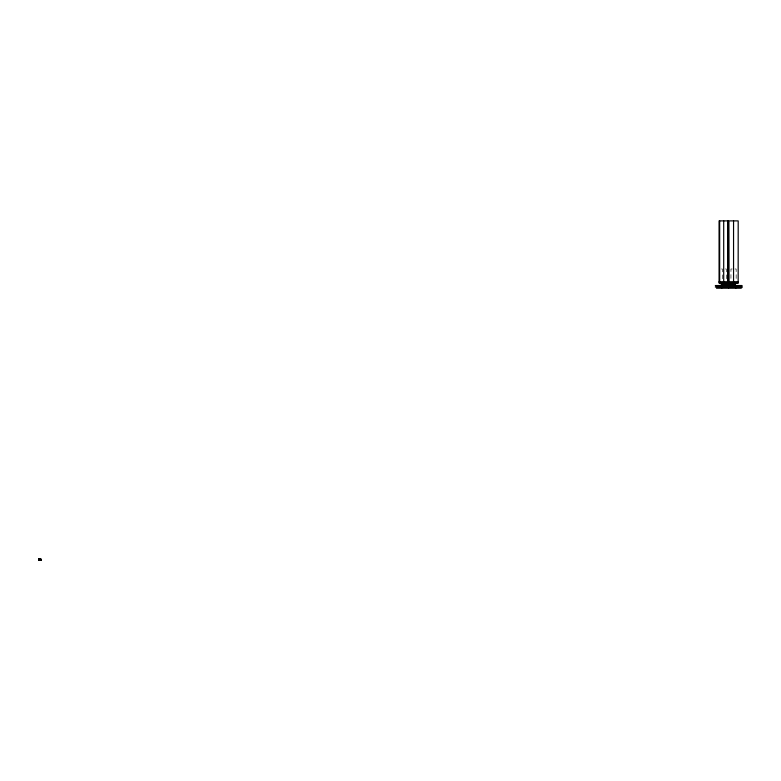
<?xml version="1.0" encoding="UTF-8"?>
<svg xmlns="http://www.w3.org/2000/svg" width="781" height="781" viewBox="0 0 781 781"><rect width="100%" height="100%" fill="white"/><g stroke="black" fill="none" stroke-linecap="round" stroke-linejoin="round"><path stroke-width="0.59" stroke-dasharray="3.9 2.93" d="M721.439 268.986L722.396 268.986L722.396 282.263M725.344 268.986L726.301 268.986L726.301 279.852M732.246 268.986L730.948 268.986L730.948 279.852M734.97 268.986L736.151 268.986L736.151 282.263"/><path stroke-width="1.17" d="M39.06 559.05L39.177 559.811M40.085 559.089L39.07 559.469L41.188 559.43L41.208 560.104L41.1 559.342L39.06 559.469L40.134 558.805L40.261 560.114L40.134 558.805L40.251 560.104L40.124 558.805L39.07 558.805L39.177 559.313M40.124 558.903C36.971 559.684 43.902 559.303 39.06 560.016C39.45 559.206 39.079 559.479 39.187 558.805C39.304 560.26 39.753 557.712 40.016 559.313M39.177 559.157L39.177 560.104L41.198 559.987L41.198 559.342L39.06 559.313M40.007 560.016L40.124 559.05M40.016 558.903L40.261 560.104L39.597 559.977M41.208 559.811L41.09 559.44M41.081 559.811L40.671 559.43M728.624 287.076L728.624 286.432M40.124 559.157L39.07 559.157C38.523 560.465 40.837 560.426 40.114 558.805M41.198 559.44C39.909 558.298 40.319 561.334 40.134 559.342L39.177 559.626L39.167 558.805M39.06 558.903L39.597 558.893M41.198 560.104L39.06 559.635L40.671 559.977M39.597 559.43L39.07 559.186M40.124 559.469L40.261 560.104L40.016 559.547M716.499 288.218L740.759 288.218A1.162 1.162 0 0 0 741.93 287.076L741.95 285.787L715.308 285.787M728.331 282.878C727.443 284.548 719.965 284.538 719.067 282.878L719.067 220.886L728.331 220.886L728.331 282.878L719.076 282.878M729.083 283.288L728.917 220.886L738.191 220.886L738.162 283.034L729.552 283.464M735.702 288.14C736.571 286.93 735.106 282.429 733.818 284.069M722.806 283.552L721.722 284.909A17.934 5.057 -90 0 0 721.371 285.524L721.664 288.218M722.65 283.708L721.722 284.909L735.526 284.909M726.145 283.952L731.104 283.952M728.819 283.854L731.612 283.991M728.419 283.854L724.524 284.05A4.862 0.82 -0.6 0 1 723.45 284.099L722.601 284.069M727.433 283.874L728.175 283.854M727.667 283.864L727.98 283.854A5.897 5.897 0 0 1 727.667 283.757M719.067 281.726L728.331 281.726M728.917 281.726L738.191 281.726M728.927 282.878L738.172 282.878M725.198 283.63L725.91 283.63M731.514 283.63L732.246 283.63M734.921 284.069L734.042 284.079A4.803 0.801 0.6 0 1 731.367 283.991L732.451 284.04M715.455 285.524L741.794 285.524M715.318 287.076L741.921 287.076M39.109 559.918L41.159 559.918M722.747 284.069L723.46 284.079A4.842 0.664 -0.9 0 0 725.92 283.981M39.167 559.44L39.06 560.016M39.06 559.635L39.07 558.805L39.06 559.44M733.554 220.886L733.554 281.726M728.624 284.157L728.624 287.886M727.726 220.886L727.726 281.726M723.704 220.886L723.704 281.726M719.672 220.886L719.672 281.726M40.016 558.805L40.016 560.104M41.188 559.626L40.671 559.626L41.188 559.626"/></g></svg>
